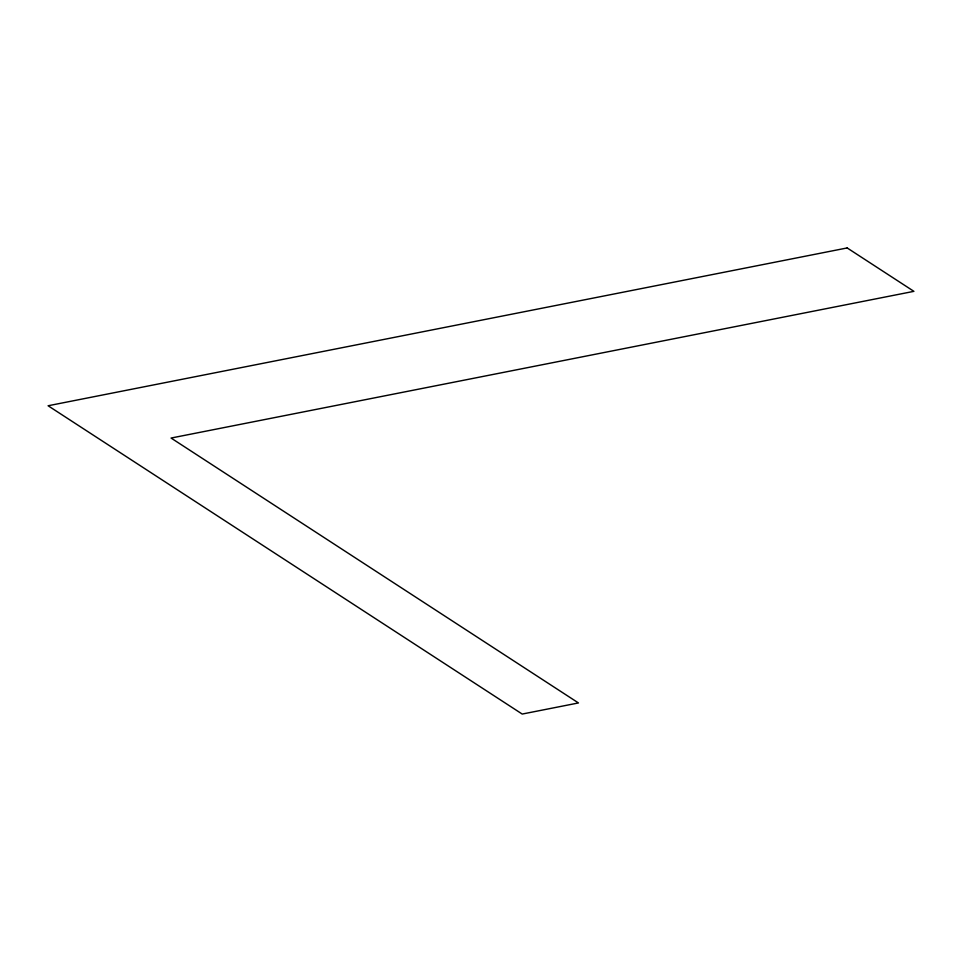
<?xml version="1.0" encoding="UTF-8"?>
<svg xmlns="http://www.w3.org/2000/svg" width="962" height="962" viewBox="0 0 962 962"><rect width="100%" height="100%" fill="white"/><g stroke="black" fill="none" stroke-linecap="round" stroke-linejoin="round"><path stroke-width="1.44" d="M847.173 247.943L48.1 405.76L522.21 714.057L578.451 702.945L171.068 438.047L913.9 291.342L847.173 247.943"/></g></svg>
